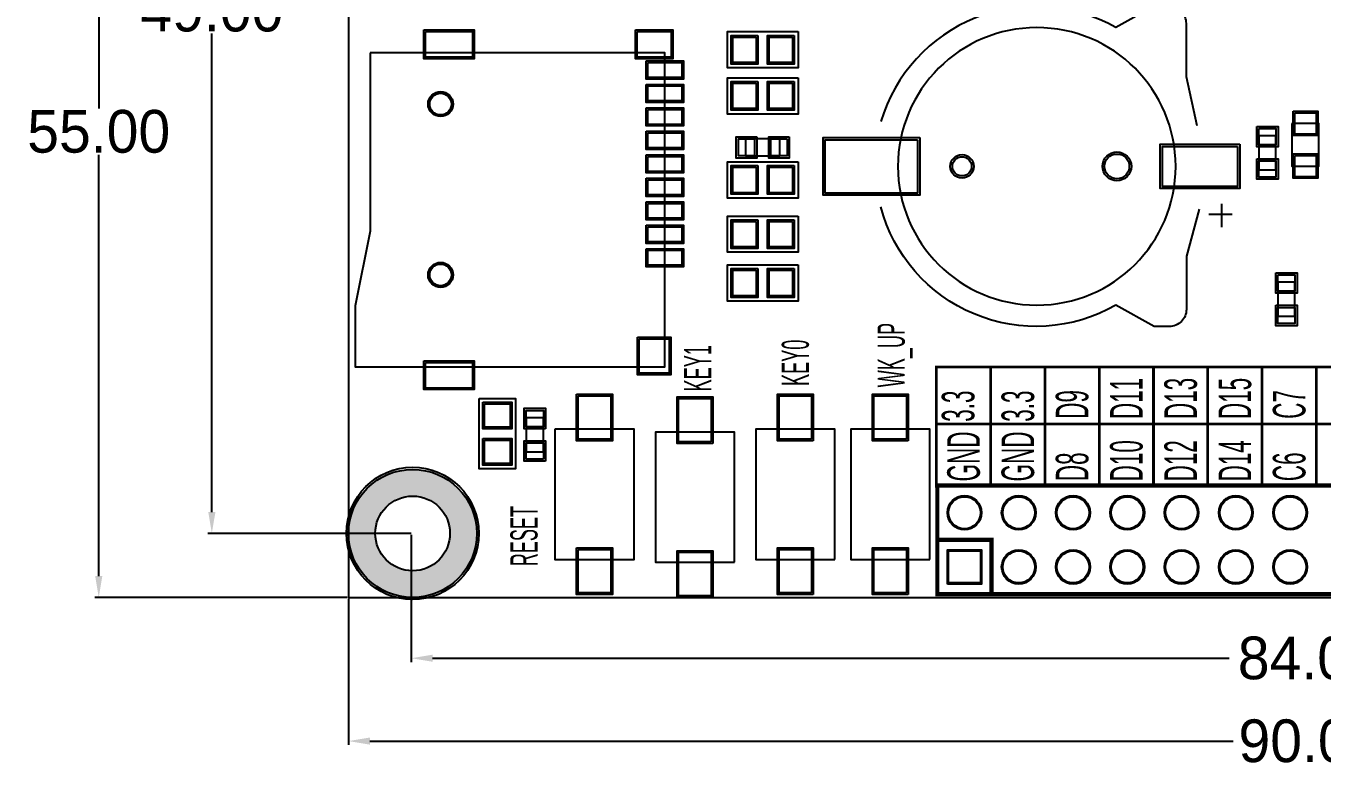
# Model space of a CAD drawing. Extents: x -50 to 55, y -63 to 0.
# Drawn here: x -50.1 to 10.6, y -63 to -28.2 of the extents above; entities that cross this region are included whole.
import ezdxf

# ---------------------------------------------------------------- set-up
doc = ezdxf.new("R2010")
doc.units = 0
doc.header["$MEASUREMENT"] = 0
doc.layers.get('0').update_dxf_attribs({"linetype": 'CONTINUOUS'})
doc.layers.get('Defpoints').update_dxf_attribs({"linetype": 'CONTINUOUS'})
for name, color, linetype in [('BG_OUTLINE', 254, 'CONTINUOUS'), ('BG_SILKSCREEN_TOP', 7, 'CONTINUOUS'), ('PG_ASSEMBLY_TOP', 111, 'CONTINUOUS'), ('PIN_BOTTOM', 150, 'CONTINUOUS'), ('PIN_PASTEMASK_TOP', 85, 'CONTINUOUS'), ('PIN_SOLDERMASK_BOTTOM', 85, 'CONTINUOUS'), ('PIN_SOLDERMASK_TOP', 85, 'CONTINUOUS'), ('PIN_TOP', 1, 'CONTINUOUS')]:
    doc.layers.add(name, color=color, linetype=linetype)
doc.dimstyles.get("Standard").update_dxf_attribs({"dimtxt": 2, "dimasz": 1, "dimexe": 0.18, "dimexo": 0.0625, "dimgap": 0.09, "dimtad": 0, "dimtih": 1, "dimtoh": 1, "dimzin": 0, "dimdsep": 46, "dimtxsty": 'Standard', "dimcen": 0.09, "dimadec": 0, "dimazin": 0, "dimtfac": 1, "dimtofl": 0, "dimtmove": 0, "dimatfit": 3, "dimfxl": 1, "dimtolj": 1, "dimtzin": 0, "dimarcsym": 0})

# ---------------------------------------------------------------- blocks, each defined once
blk = doc.blocks.new('*D15')
at = {"color": 0, "linetype": 'Continuous', "lineweight": -2, "transparency": 16777216}
for p, q in [((-35.063, 0), (-46.871, 0)), ((-46.691, -1), (-46.691, -32.088)), ((-46.691, -54), (-46.691, -34.268)), ((-35.063, -55), (-46.871, -55))]:
    blk.add_line(p, q, dxfattribs=at)
at = {"color": 0, "linetype": 'Continuous', "transparency": 16777216}
for points in [[(-46.857, -1), (-46.524, -1), (-46.691, 0)], [(-46.857, -54), (-46.524, -54), (-46.691, -55)]]:
    blk.add_solid(points, dxfattribs=at)
at = {"layer": 'Defpoints', "color": 0, "linetype": 'Continuous', "transparency": 16777216}
for p in [(-35, 0), (-46.691, -55), (-35, -55)]:
    blk.add_point(p, dxfattribs=at)
at = {"color": 0, "linetype": 'Continuous', "transparency": 16777216, "insert": (-46.691, -33.178), "char_height": 2, "attachment_point": 5}
blk.add_mtext('\\A1;55.00', dxfattribs=at)
blk = doc.blocks.new('*D16')
at = {"color": 0, "linetype": 'Continuous', "lineweight": -2, "transparency": 16777216}
for p, q in [((-32.063, -3), (-41.577, -3)), ((-41.397, -4), (-41.397, -26.41)), ((-41.397, -51), (-41.397, -28.59)), ((-32.063, -52), (-41.577, -52))]:
    blk.add_line(p, q, dxfattribs=at)
at = {"color": 0, "linetype": 'Continuous', "transparency": 16777216}
for points in [[(-41.563, -4), (-41.23, -4), (-41.397, -3)], [(-41.563, -51), (-41.23, -51), (-41.397, -52)]]:
    blk.add_solid(points, dxfattribs=at)
at = {"layer": 'Defpoints', "color": 0, "linetype": 'Continuous', "transparency": 16777216}
for p in [(-32, -3), (-41.397, -52), (-32, -52)]:
    blk.add_point(p, dxfattribs=at)
at = {"color": 0, "linetype": 'Continuous', "transparency": 16777216, "insert": (-41.397, -27.5), "char_height": 2, "attachment_point": 5}
blk.add_mtext('\\A1;49.00', dxfattribs=at)
blk = doc.blocks.new('*D17')
at = {"color": 0, "linetype": 'Continuous', "lineweight": -2, "transparency": 16777216}
for p, q in [((-32.063, -52.062), (-32.063, -58.025)), ((52, -52.062), (52, -58.025)), ((-31.063, -57.845), (6.212, -57.845)), ((51, -57.845), (13.725, -57.845))]:
    blk.add_line(p, q, dxfattribs=at)
at = {"color": 0, "linetype": 'Continuous', "transparency": 16777216}
for points in [[(-31.063, -57.679), (-31.063, -58.012), (-32.063, -57.845)], [(51, -57.679), (51, -58.012), (52, -57.845)]]:
    blk.add_solid(points, dxfattribs=at)
at = {"layer": 'Defpoints', "color": 0, "linetype": 'Continuous', "transparency": 16777216}
for p in [(-32.063, -52), (52, -52), (52, -57.845)]:
    blk.add_point(p, dxfattribs=at)
at = {"color": 0, "linetype": 'Continuous', "transparency": 16777216, "insert": (9.969, -57.845), "char_height": 2, "attachment_point": 5}
blk.add_mtext('\\A1;84.00', dxfattribs=at)
blk = doc.blocks.new('*D18')
at = {"color": 0, "linetype": 'Continuous', "lineweight": -2, "transparency": 16777216}
for p, q in [((-35, -55.062), (-35, -61.907)), ((55, -55.062), (55, -61.907)), ((-34, -61.727), (6.41, -61.727)), ((54, -61.727), (13.59, -61.727))]:
    blk.add_line(p, q, dxfattribs=at)
at = {"color": 0, "linetype": 'Continuous', "transparency": 16777216}
for points in [[(-34, -61.56), (-34, -61.893), (-35, -61.727)], [(54, -61.56), (54, -61.893), (55, -61.727)]]:
    blk.add_solid(points, dxfattribs=at)
at = {"layer": 'Defpoints', "color": 0, "linetype": 'Continuous', "transparency": 16777216}
for p in [(-35, -55), (55, -55), (55, -61.727)]:
    blk.add_point(p, dxfattribs=at)
at = {"color": 0, "linetype": 'Continuous', "transparency": 16777216, "insert": (10, -61.727), "char_height": 2, "attachment_point": 5}
blk.add_mtext('\\A1;90.00', dxfattribs=at)

msp = doc.modelspace()

# ---------------------------------------------------------------- hatches: boundary and pattern name
at = {"linetype": 'Continuous'}
h = msp.add_hatch(color=0, dxfattribs=at)
h.dxf.hatch_style = 1
h.paths.add_polyline_path([(-35.000006, -51.999998, 1), (-29.000018, -51.999998, 1)])
h.paths.add_polyline_path([(-30.251015, -51.999998, -1), (-33.749009, -51.999998, -1)], flags=16)
h.paths.add_polyline_path([(49.000004, -51.999998, 1), (54.999992, -51.999998, 1)])
h.paths.add_polyline_path([(53.748995, -51.999998, -1), (50.251001, -51.999998, -1)], flags=16)
h.paths.add_polyline_path([(49.000004, -2.999994, 1), (54.999992, -2.999994, 1)])
h.paths.add_polyline_path([(53.748995, -2.999994, -1), (50.251001, -2.999994, -1)], flags=16)
h.paths.add_polyline_path([(-29.000018, -2.999994, 1), (-35.000006, -2.999994, 1)])
h.paths.add_polyline_path([(-33.749009, -2.999994, -1), (-30.251015, -2.999994, -1)], flags=16)

# ---------------------------------------------------------------- linework, layer by layer
at = {"layer": 'BG_OUTLINE', "color": 5}
msp.add_lwpolyline([(54.999992, -54.999992), (54.999992, 0), (-35.000006, 0), (-35.000006, -54.999992), (54.999992, -54.999992)], dxfattribs=at)
at = {"layer": 'BG_SILKSCREEN_TOP'}
for points in [[(-7.484008, -49.792992, 0.127, 0.127, 0), (-7.484008, -44.204992, 0.127, 0.127, 0), (48.395992, -44.204992, 0.127, 0.127, 0), (48.395992, -49.792992, 0.127, 0.127, 0), (-7.484008, -49.792992, 0.127, 0.127, 0), (-7.484008, -46.871992, 0.127, 0.127, 0), (48.395992, -46.871992, 0.127, 0.127, 0), (48.395992, -47.633992, 0.127, 0.127, 0)], [(-4.944008, -49.792992, 0.127, 0.127, 0), (-4.944008, -44.204992, 0.127, 0.127, 0), (-2.404008, -44.204992, 0.127, 0.127, 0), (-2.404008, -49.792992, 0.127, 0.127, 0), (0.135992, -49.792992, 0.127, 0.127, 0), (0.135992, -44.204992, 0.127, 0.127, 0), (2.675992, -44.204992, 0.127, 0.127, 0), (2.675992, -49.792992, 0.127, 0.127, 0), (5.215992, -49.792992, 0.127, 0.127, 0), (5.215992, -44.204992, 0.127, 0.127, 0), (7.755992, -44.204992, 0.127, 0.127, 0), (7.755992, -49.792992, 0.127, 0.127, 0), (10.295992, -49.792992, 0.127, 0.127, 0), (10.295992, -44.204992, 0.127, 0.127, 0), (12.835992, -44.204992, 0.127, 0.127, 0)]]:
    msp.add_lwpolyline(points, format="xyseb", dxfattribs=at)
at = {"layer": 'PG_ASSEMBLY_TOP'}
for points, format in [([(4.715104, -32.907097), (4.215003, -30.607102), (4.215003, -28.10698, 0.414257), (3.414903, -27.30688), (2.715083, -27.30688), (0.914985, -28.306903, 0.483309), (-10.085019, -32.706895)], "xyb"), ([(-2.785008, -28.306903, 1), (-2.785008, -41.307081, 1), (-2.785008, -28.306903)], "xyb"), ([(4.814901, -36.806988), (4.215003, -39.006882), (4.215003, -41.507004, -0.414257), (3.414903, -42.307104), (2.715083, -42.307104), (0.914985, -41.307081, -0.493026), (-10.085019, -36.706887)], "xyb"), ([(-7.440015, -54.839997, 0.2, 0.2, 0), (48.439985, -54.839997, 0.2, 0.2, 0), (48.439985, -49.759997, 0.2, 0.2, 0), (-7.440015, -49.759997, 0.2, 0.2, 0), (-7.440015, -54.839997, 0.2, 0.2, 0)], "xyseb"), ([(-4.900015, -54.839997, 0.2, 0.2, 0), (-4.900015, -52.299997, 0.2, 0.2, 0), (-7.440015, -52.299997, 0.2, 0.2, 0)], "xyseb")]:
    msp.add_lwpolyline(points, format=format, dxfattribs=at)
for points in [[(-13.961999, -28.496083), (-13.961999, -30.195901), (-17.262017, -30.195901), (-17.262017, -28.496083)], [(-13.961999, -30.655083), (-13.961999, -32.354901), (-17.262017, -32.354901), (-17.262017, -30.655083)], [(-13.961999, -34.592083), (-13.961999, -36.291901), (-17.262017, -36.291901), (-17.262017, -34.592083)], [(-13.961999, -37.132083), (-13.961999, -38.831901), (-17.262017, -38.831901), (-17.262017, -37.132083)], [(-13.961999, -39.418083), (-13.961999, -41.117901), (-17.262017, -41.117901), (-17.262017, -39.418083)], [(-28.882517, -45.679183), (-27.182699, -45.679183), (-27.182699, -48.979201), (-28.882517, -48.979201)]]:
    msp.add_lwpolyline(points, close=True, dxfattribs=at)
for points in [[(-33.992007, -29.488994), (-33.992007, -37.83899), (-34.692005, -41.339085), (-34.692005, -44.18899), (-20.191907, -44.18899), (-20.191907, -29.488994), (-33.992007, -29.488994)], [(9.158097, -32.790994), (9.158097, -34.79099), (10.417887, -34.79099), (10.417887, -32.790994), (9.158097, -32.790994)], [(-16.412006, -34.317991), (-14.81201, -34.317991), (-14.81201, -33.517993), (-16.412006, -33.517993), (-16.412006, -34.317991)], [(8.409991, -34.97199), (8.409991, -33.371994), (7.609993, -33.371994), (7.609993, -34.97199), (8.409991, -34.97199)], [(5.864987, -36.557103), (5.864987, -37.656897)], [(6.365088, -37.056899), (5.264989, -37.056899)], [(9.299017, -41.82999), (9.299017, -40.229994), (8.499018, -40.229994), (8.499018, -41.82999), (9.299017, -41.82999)], [(-26.680007, -46.579994), (-26.680007, -48.17999), (-25.880009, -48.17999), (-25.880009, -46.579994), (-26.680007, -46.579994)], [(-25.335915, -47.123884), (-25.335915, -53.2241), (-21.636101, -53.2241), (-21.636101, -47.123884), (-25.335915, -47.123884)], [(-16.937101, -53.351049), (-16.937101, -47.250935), (-20.636915, -47.250935), (-20.636915, -53.351049), (-16.937101, -53.351049)], [(-12.238101, -53.2241), (-12.238101, -47.123884), (-15.937915, -47.123884), (-15.937915, -53.2241), (-12.238101, -53.2241)], [(-7.793101, -53.2241), (-7.793101, -47.123884), (-11.492915, -47.123884), (-11.492915, -53.2241), (-7.793101, -53.2241)]]:
    msp.add_lwpolyline(points, dxfattribs=at)
at = {"layer": 'PIN_BOTTOM'}
msp.add_lwpolyline([(-6.920065, -54.320047), (-6.920065, -52.819948), (-5.419966, -52.819948), (-5.419966, -54.320047)], close=True, dxfattribs=at)
for centre, radius in [((-30.692013, -31.888989), 0.508), ((-6.285103, -34.806992), 0.449948), ((0.965099, -34.806992), 0.579996), ((-30.692013, -39.888999), 0.508), ((-32.000012, -51.999998), 1.748997), ((-6.170015, -51.029997), 0.750049), ((-3.630015, -51.029997), 0.750049), ((-1.090015, -51.029997), 0.750049), ((1.449985, -51.029997), 0.750049), ((3.989985, -51.029997), 0.750049), ((6.529985, -51.029997), 0.750049), ((9.069985, -51.029997), 0.750049), ((-3.630015, -53.569997), 0.750049), ((-1.090015, -53.569997), 0.750049), ((1.449985, -53.569997), 0.750049), ((3.989985, -53.569997), 0.750049), ((6.529985, -53.569997), 0.750049), ((9.069985, -53.569997), 0.750049)]:
    msp.add_circle(centre, radius, dxfattribs=at)
at = {"layer": 'PIN_PASTEMASK_TOP'}
for points in [[(-31.391961, -28.489047), (-29.192067, -28.489047), (-29.192067, -29.688943), (-31.391961, -29.688943)], [(-21.491956, -28.489047), (-19.89206, -28.489047), (-19.89206, -29.688943), (-21.491956, -29.688943)], [(-15.915817, -28.749092), (-15.915817, -29.942892), (-17.008017, -29.942892), (-17.008017, -28.749092)], [(-14.215999, -28.749092), (-14.215999, -29.942892), (-15.308199, -29.942892), (-15.308199, -28.749092)], [(-20.991855, -29.939095), (-19.39196, -29.939095), (-19.39196, -30.639093), (-20.991855, -30.639093)], [(-15.915817, -30.908092), (-15.915817, -32.101892), (-17.008017, -32.101892), (-17.008017, -30.908092)], [(-14.215999, -30.908092), (-14.215999, -32.101892), (-15.308199, -32.101892), (-15.308199, -30.908092)], [(-20.991855, -31.038889), (-19.39196, -31.038889), (-19.39196, -31.738888), (-20.991855, -31.738888)], [(-20.991855, -32.138989), (-19.39196, -32.138989), (-19.39196, -32.838987), (-20.991855, -32.838987)], [(9.287993, -32.290995), (10.287991, -32.290995), (10.287991, -33.290993), (9.287993, -33.290993)], [(-20.991855, -33.239088), (-19.39196, -33.239088), (-19.39196, -33.939087), (-20.991855, -33.939087)], [(7.609942, -33.032002), (8.410042, -33.032002), (8.410042, -33.791995), (7.609942, -33.791995)], [(-15.992005, -33.517942), (-15.992005, -34.318042), (-16.751998, -34.318042), (-16.751998, -33.517942)], [(-14.472018, -33.517942), (-14.472018, -34.318042), (-15.232011, -34.318042), (-15.232011, -33.517942)], [(-8.364893, -33.556944), (-8.364893, -36.05704), (-12.684899, -36.05704), (-12.684899, -33.556944)], [(6.615037, -33.872043), (6.615037, -35.741941), (3.09513, -35.741941), (3.09513, -33.872043)], [(-20.991855, -34.338883), (-19.39196, -34.338883), (-19.39196, -35.038881), (-20.991855, -35.038881)], [(7.609942, -34.551989), (8.410042, -34.551989), (8.410042, -35.311982), (7.609942, -35.311982)], [(9.287993, -34.290991), (10.287991, -34.290991), (10.287991, -35.290989), (9.287993, -35.290989)], [(-15.915817, -34.845092), (-15.915817, -36.038892), (-17.008017, -36.038892), (-17.008017, -34.845092)], [(-14.215999, -34.845092), (-14.215999, -36.038892), (-15.308199, -36.038892), (-15.308199, -34.845092)], [(-20.991855, -35.438982), (-19.39196, -35.438982), (-19.39196, -36.138981), (-20.991855, -36.138981)], [(-20.991855, -36.539005), (-19.39196, -36.539005), (-19.39196, -37.239004), (-20.991855, -37.239004)], [(-15.915817, -37.385092), (-15.915817, -38.578892), (-17.008017, -38.578892), (-17.008017, -37.385092)], [(-14.215999, -37.385092), (-14.215999, -38.578892), (-15.308199, -38.578892), (-15.308199, -37.385092)], [(-20.991855, -37.639105), (-19.39196, -37.639105), (-19.39196, -38.339103), (-20.991855, -38.339103)], [(-20.991855, -38.738899), (-19.39196, -38.738899), (-19.39196, -39.438898), (-20.991855, -39.438898)], [(-15.915817, -39.671092), (-15.915817, -40.864892), (-17.008017, -40.864892), (-17.008017, -39.671092)], [(-14.215999, -39.671092), (-14.215999, -40.864892), (-15.308199, -40.864892), (-15.308199, -39.671092)], [(8.498967, -39.890002), (9.299067, -39.890002), (9.299067, -40.649995), (8.498967, -40.649995)], [(8.498967, -41.409989), (9.299067, -41.409989), (9.299067, -42.169982), (8.498967, -42.169982)], [(-21.390508, -42.888993), (-19.993508, -42.888993), (-19.993508, -44.489193), (-21.390508, -44.489193)], [(-31.391961, -43.989041), (-29.192067, -43.989041), (-29.192067, -45.188937), (-31.391961, -45.188937)], [(-28.629508, -45.933183), (-27.435708, -45.933183), (-27.435708, -47.025383), (-28.629508, -47.025383)], [(-24.248008, -45.557999), (-22.724008, -45.557999), (-22.724008, -47.589999), (-24.248008, -47.589999)], [(-18.025008, -47.717253), (-19.549008, -47.717253), (-19.549008, -45.685253), (-18.025008, -45.685253)], [(-13.326008, -47.590202), (-14.850008, -47.590202), (-14.850008, -45.558202), (-13.326008, -45.558202)], [(-8.881008, -47.590202), (-10.405008, -47.590202), (-10.405008, -45.558202), (-8.881008, -45.558202)], [(-25.879958, -47.000008), (-26.680058, -47.000008), (-26.680058, -46.240015), (-25.879958, -46.240015)], [(-28.629508, -47.633001), (-27.435708, -47.633001), (-27.435708, -48.725201), (-28.629508, -48.725201)], [(-25.879958, -48.519995), (-26.680058, -48.519995), (-26.680058, -47.760001), (-25.879958, -47.760001)], [(-24.248008, -52.757782), (-22.724008, -52.757782), (-22.724008, -54.789782), (-24.248008, -54.789782)], [(-13.326008, -54.789985), (-14.850008, -54.789985), (-14.850008, -52.757985), (-13.326008, -52.757985)], [(-8.881008, -54.789985), (-10.405008, -54.789985), (-10.405008, -52.757985), (-8.881008, -52.757985)], [(-18.025008, -54.917036), (-19.549008, -54.917036), (-19.549008, -52.885036), (-18.025008, -52.885036)]]:
    msp.add_lwpolyline(points, close=True, dxfattribs=at)
at = {"layer": 'PIN_SOLDERMASK_BOTTOM'}
msp.add_lwpolyline([(-6.969963, -54.369945), (-6.969963, -52.77005), (-5.370068, -52.77005), (-5.370068, -54.369945)], close=True, dxfattribs=at)
for centre, radius in [((-30.692013, -31.888989), 0.5842), ((-6.285103, -34.806992), 0.55005), ((0.965099, -34.806992), 0.675005), ((-30.692013, -39.888999), 0.5842), ((-32.000012, -51.999998), 3.099994), ((-6.170015, -51.029997), 0.799948), ((-3.630015, -51.029997), 0.799948), ((-1.090015, -51.029997), 0.799948), ((1.449985, -51.029997), 0.799948), ((3.989985, -51.029997), 0.799948), ((6.529985, -51.029997), 0.799948), ((9.069985, -51.029997), 0.799948), ((-3.630015, -53.569997), 0.799948), ((-1.090015, -53.569997), 0.799948), ((1.449985, -53.569997), 0.799948), ((3.989985, -53.569997), 0.799948), ((6.529985, -53.569997), 0.799948), ((9.069985, -53.569997), 0.799948)]:
    msp.add_circle(centre, radius, dxfattribs=at)
at = {"layer": 'PIN_SOLDERMASK_TOP'}
for points in [[(-31.467018, -28.41399), (-29.11701, -28.41399), (-29.11701, -29.764), (-31.467018, -29.764)], [(-21.567063, -28.41399), (-19.816953, -28.41399), (-19.816953, -29.764), (-21.567063, -29.764)], [(-15.839617, -28.672892), (-15.839617, -30.019092), (-17.084217, -30.019092), (-17.084217, -28.672892)], [(-14.139799, -28.672892), (-14.139799, -30.019092), (-15.384399, -30.019092), (-15.384399, -28.672892)], [(-21.066963, -29.864139), (-19.316852, -29.864139), (-19.316852, -30.714049), (-21.066963, -30.714049)], [(-15.839617, -30.831892), (-15.839617, -32.178092), (-17.084217, -32.178092), (-17.084217, -30.831892)], [(-14.139799, -30.831892), (-14.139799, -32.178092), (-15.384399, -32.178092), (-15.384399, -30.831892)], [(-21.066963, -30.963934), (-19.316852, -30.963934), (-19.316852, -31.813843), (-21.066963, -31.813843)], [(-21.066963, -32.064033), (-19.316852, -32.064033), (-19.316852, -32.913943), (-21.066963, -32.913943)], [(9.212936, -32.215938), (10.363048, -32.215938), (10.363048, -33.36605), (9.212936, -33.36605)], [(-21.066963, -33.164133), (-19.316852, -33.164133), (-19.316852, -34.014042), (-21.066963, -34.014042)], [(7.509993, -32.931951), (8.509991, -32.931951), (8.509991, -33.892046), (7.509993, -33.892046)], [(-15.891954, -33.417993), (-15.891954, -34.417991), (-16.852049, -34.417991), (-16.852049, -33.417993)], [(-14.371967, -33.417993), (-14.371967, -34.417991), (-15.332062, -34.417991), (-15.332062, -33.417993)], [(-8.264944, -33.456995), (-8.264944, -36.156989), (-12.784848, -36.156989), (-12.784848, -33.456995)], [(6.715138, -33.771942), (6.715138, -35.842042), (2.995029, -35.842042), (2.995029, -33.771942)], [(-21.066963, -34.263927), (-19.316852, -34.263927), (-19.316852, -35.113837), (-21.066963, -35.113837)], [(7.509993, -34.451938), (8.509991, -34.451938), (8.509991, -35.412033), (7.509993, -35.412033)], [(9.212936, -34.215934), (10.363048, -34.215934), (10.363048, -35.366046), (9.212936, -35.366046)], [(-15.839617, -34.768892), (-15.839617, -36.115092), (-17.084217, -36.115092), (-17.084217, -34.768892)], [(-14.139799, -34.768892), (-14.139799, -36.115092), (-15.384399, -36.115092), (-15.384399, -34.768892)], [(-21.066963, -35.364027), (-19.316852, -35.364027), (-19.316852, -36.213936), (-21.066963, -36.213936)], [(-21.066963, -36.46405), (-19.316852, -36.46405), (-19.316852, -37.313959), (-21.066963, -37.313959)], [(-21.066963, -37.564149), (-19.316852, -37.564149), (-19.316852, -38.414059), (-21.066963, -38.414059)], [(-15.839617, -37.308892), (-15.839617, -38.655092), (-17.084217, -38.655092), (-17.084217, -37.308892)], [(-14.139799, -37.308892), (-14.139799, -38.655092), (-15.384399, -38.655092), (-15.384399, -37.308892)], [(-21.066963, -38.663944), (-19.316852, -38.663944), (-19.316852, -39.513853), (-21.066963, -39.513853)], [(-15.839617, -39.594892), (-15.839617, -40.941092), (-17.084217, -40.941092), (-17.084217, -39.594892)], [(-14.139799, -39.594892), (-14.139799, -40.941092), (-15.384399, -40.941092), (-15.384399, -39.594892)], [(8.399018, -39.789951), (9.399016, -39.789951), (9.399016, -40.750046), (8.399018, -40.750046)], [(8.399018, -41.309938), (9.399016, -41.309938), (9.399016, -42.270033), (8.399018, -42.270033)], [(-21.466708, -42.812793), (-19.917308, -42.812793), (-19.917308, -44.565393), (-21.466708, -44.565393)], [(-31.467018, -43.913984), (-29.11701, -43.913984), (-29.11701, -45.263994), (-31.467018, -45.263994)], [(-24.324208, -45.481799), (-22.647808, -45.481799), (-22.647808, -47.666199), (-24.324208, -47.666199)], [(-13.249808, -47.666402), (-14.926208, -47.666402), (-14.926208, -45.482002), (-13.249808, -45.482002)], [(-8.804808, -47.666402), (-10.481208, -47.666402), (-10.481208, -45.482002), (-8.804808, -45.482002)], [(-28.705708, -45.856983), (-27.359508, -45.856983), (-27.359508, -47.101583), (-28.705708, -47.101583)], [(-17.948808, -47.793453), (-19.625208, -47.793453), (-19.625208, -45.609053), (-17.948808, -45.609053)], [(-25.780009, -47.100059), (-26.780007, -47.100059), (-26.780007, -46.139964), (-25.780009, -46.139964)], [(-28.705708, -47.556801), (-27.359508, -47.556801), (-27.359508, -48.801401), (-28.705708, -48.801401)], [(-25.780009, -48.620045), (-26.780007, -48.620045), (-26.780007, -47.659951), (-25.780009, -47.659951)], [(-24.324208, -52.681582), (-22.647808, -52.681582), (-22.647808, -54.865982), (-24.324208, -54.865982)], [(-13.249808, -54.866185), (-14.926208, -54.866185), (-14.926208, -52.681785), (-13.249808, -52.681785)], [(-8.804808, -54.866185), (-10.481208, -54.866185), (-10.481208, -52.681785), (-8.804808, -52.681785)], [(-6.969963, -54.369945), (-6.969963, -52.77005), (-5.370068, -52.77005), (-5.370068, -54.369945)], [(-17.948808, -54.993236), (-19.625208, -54.993236), (-19.625208, -52.808836), (-17.948808, -52.808836)]]:
    msp.add_lwpolyline(points, close=True, dxfattribs=at)
for centre, radius in [((-30.692013, -31.888989), 0.5842), ((-6.285103, -34.806992), 0.55005), ((0.965099, -34.806992), 0.675005), ((-30.692013, -39.888999), 0.5842), ((-32.000012, -51.999998), 3.099994), ((-6.170015, -51.029997), 0.799948), ((-3.630015, -51.029997), 0.799948), ((-1.090015, -51.029997), 0.799948), ((1.449985, -51.029997), 0.799948), ((3.989985, -51.029997), 0.799948), ((6.529985, -51.029997), 0.799948), ((9.069985, -51.029997), 0.799948), ((-3.630015, -53.569997), 0.799948), ((-1.090015, -53.569997), 0.799948), ((1.449985, -53.569997), 0.799948), ((3.989985, -53.569997), 0.799948), ((6.529985, -53.569997), 0.799948), ((9.069985, -53.569997), 0.799948)]:
    msp.add_circle(centre, radius, dxfattribs=at)
at = {"layer": 'PIN_TOP'}
for points in [[(-31.391961, -28.489047), (-29.192067, -28.489047), (-29.192067, -29.688943), (-31.391961, -29.688943)], [(-21.491956, -28.489047), (-19.89206, -28.489047), (-19.89206, -29.688943), (-21.491956, -29.688943)], [(-15.915817, -28.749092), (-15.915817, -29.942892), (-17.008017, -29.942892), (-17.008017, -28.749092)], [(-14.215999, -28.749092), (-14.215999, -29.942892), (-15.308199, -29.942892), (-15.308199, -28.749092)], [(-20.991855, -29.939095), (-19.39196, -29.939095), (-19.39196, -30.639093), (-20.991855, -30.639093)], [(-15.915817, -30.908092), (-15.915817, -32.101892), (-17.008017, -32.101892), (-17.008017, -30.908092)], [(-14.215999, -30.908092), (-14.215999, -32.101892), (-15.308199, -32.101892), (-15.308199, -30.908092)], [(-20.991855, -31.038889), (-19.39196, -31.038889), (-19.39196, -31.738888), (-20.991855, -31.738888)], [(-20.991855, -32.138989), (-19.39196, -32.138989), (-19.39196, -32.838987), (-20.991855, -32.838987)], [(9.287993, -32.290995), (10.287991, -32.290995), (10.287991, -33.290993), (9.287993, -33.290993)], [(-20.991855, -33.239088), (-19.39196, -33.239088), (-19.39196, -33.939087), (-20.991855, -33.939087)], [(7.609942, -33.032002), (8.410042, -33.032002), (8.410042, -33.791995), (7.609942, -33.791995)], [(-15.992005, -33.517942), (-15.992005, -34.318042), (-16.751998, -34.318042), (-16.751998, -33.517942)], [(-14.472018, -33.517942), (-14.472018, -34.318042), (-15.232011, -34.318042), (-15.232011, -33.517942)], [(-8.364893, -33.556944), (-8.364893, -36.05704), (-12.684899, -36.05704), (-12.684899, -33.556944)], [(6.615037, -33.872043), (6.615037, -35.741941), (3.09513, -35.741941), (3.09513, -33.872043)], [(-20.991855, -34.338883), (-19.39196, -34.338883), (-19.39196, -35.038881), (-20.991855, -35.038881)], [(7.609942, -34.551989), (8.410042, -34.551989), (8.410042, -35.311982), (7.609942, -35.311982)], [(9.287993, -34.290991), (10.287991, -34.290991), (10.287991, -35.290989), (9.287993, -35.290989)], [(-15.915817, -34.845092), (-15.915817, -36.038892), (-17.008017, -36.038892), (-17.008017, -34.845092)], [(-14.215999, -34.845092), (-14.215999, -36.038892), (-15.308199, -36.038892), (-15.308199, -34.845092)], [(-20.991855, -35.438982), (-19.39196, -35.438982), (-19.39196, -36.138981), (-20.991855, -36.138981)], [(-20.991855, -36.539005), (-19.39196, -36.539005), (-19.39196, -37.239004), (-20.991855, -37.239004)], [(-15.915817, -37.385092), (-15.915817, -38.578892), (-17.008017, -38.578892), (-17.008017, -37.385092)], [(-14.215999, -37.385092), (-14.215999, -38.578892), (-15.308199, -38.578892), (-15.308199, -37.385092)], [(-20.991855, -37.639105), (-19.39196, -37.639105), (-19.39196, -38.339103), (-20.991855, -38.339103)], [(-20.991855, -38.738899), (-19.39196, -38.738899), (-19.39196, -39.438898), (-20.991855, -39.438898)], [(-15.915817, -39.671092), (-15.915817, -40.864892), (-17.008017, -40.864892), (-17.008017, -39.671092)], [(-14.215999, -39.671092), (-14.215999, -40.864892), (-15.308199, -40.864892), (-15.308199, -39.671092)], [(8.498967, -39.890002), (9.299067, -39.890002), (9.299067, -40.649995), (8.498967, -40.649995)], [(8.498967, -41.409989), (9.299067, -41.409989), (9.299067, -42.169982), (8.498967, -42.169982)], [(-21.390508, -42.888993), (-19.993508, -42.888993), (-19.993508, -44.489193), (-21.390508, -44.489193)], [(-31.391961, -43.989041), (-29.192067, -43.989041), (-29.192067, -45.188937), (-31.391961, -45.188937)], [(-28.629508, -45.933183), (-27.435708, -45.933183), (-27.435708, -47.025383), (-28.629508, -47.025383)], [(-24.248008, -45.557999), (-22.724008, -45.557999), (-22.724008, -47.589999), (-24.248008, -47.589999)], [(-18.025008, -47.717253), (-19.549008, -47.717253), (-19.549008, -45.685253), (-18.025008, -45.685253)], [(-13.326008, -47.590202), (-14.850008, -47.590202), (-14.850008, -45.558202), (-13.326008, -45.558202)], [(-8.881008, -47.590202), (-10.405008, -47.590202), (-10.405008, -45.558202), (-8.881008, -45.558202)], [(-25.879958, -47.000008), (-26.680058, -47.000008), (-26.680058, -46.240015), (-25.879958, -46.240015)], [(-28.629508, -47.633001), (-27.435708, -47.633001), (-27.435708, -48.725201), (-28.629508, -48.725201)], [(-25.879958, -48.519995), (-26.680058, -48.519995), (-26.680058, -47.760001), (-25.879958, -47.760001)], [(-24.248008, -52.757782), (-22.724008, -52.757782), (-22.724008, -54.789782), (-24.248008, -54.789782)], [(-13.326008, -54.789985), (-14.850008, -54.789985), (-14.850008, -52.757985), (-13.326008, -52.757985)], [(-8.881008, -54.789985), (-10.405008, -54.789985), (-10.405008, -52.757985), (-8.881008, -52.757985)], [(-18.025008, -54.917036), (-19.549008, -54.917036), (-19.549008, -52.885036), (-18.025008, -52.885036)], [(-6.920065, -54.320047), (-6.920065, -52.819948), (-5.419966, -52.819948), (-5.419966, -54.320047)]]:
    msp.add_lwpolyline(points, close=True, dxfattribs=at)
for centre, radius in [((-30.692013, -31.888989), 0.508), ((-6.285103, -34.806992), 0.449948), ((0.965099, -34.806992), 0.579996), ((-30.692013, -39.888999), 0.508), ((-32.000012, -51.999998), 2.999994), ((-6.170015, -51.029997), 0.750049), ((-3.630015, -51.029997), 0.750049), ((-1.090015, -51.029997), 0.750049), ((1.449985, -51.029997), 0.750049), ((3.989985, -51.029997), 0.750049), ((6.529985, -51.029997), 0.750049), ((9.069985, -51.029997), 0.750049), ((-3.630015, -53.569997), 0.750049), ((-1.090015, -53.569997), 0.750049), ((1.449985, -53.569997), 0.750049), ((3.989985, -53.569997), 0.750049), ((6.529985, -53.569997), 0.750049), ((9.069985, -53.569997), 0.750049)]:
    msp.add_circle(centre, radius, dxfattribs=at)

# ---------------------------------------------------------------- texts
at = {"layer": 'BG_SILKSCREEN_TOP'}
for s, height, width, p in [('WK_UP', 1.27, 0.5, (-8.965666, -45.157492)), ('KEY0', 1.27, 0.5, (-13.453008, -45.093992)), ('KEY1', 1.27, 0.5, (-18.025008, -45.347992)), ('D11', 1.524, 0.516667, (2.167992, -46.643392)), ('D13', 1.524, 0.516667, (4.707992, -46.643392)), ('D15', 1.524, 0.516667, (7.247992, -46.643392)), ('3.3', 1.524, 0.516667, (-5.706008, -46.770392)), ('3.3', 1.524, 0.516667, (-2.912008, -46.770392)), ('D9', 1.524, 0.516667, (-0.372008, -46.630692)), ('C7', 1.524, 0.516667, (9.787992, -46.630692)), ('GND', 1.524, 0.516667, (-5.452008, -49.564392)), ('GND', 1.524, 0.516667, (-2.912008, -49.564392)), ('D10', 1.524, 0.516667, (2.167992, -49.564392)), ('D12', 1.524, 0.516667, (4.707992, -49.564392)), ('D14', 1.524, 0.516667, (7.247992, -49.564392)), ('D8', 1.524, 0.516667, (-0.372008, -49.551692)), ('C6', 1.524, 0.516667, (9.787992, -49.551692)), ('RESET', 1.27, 0.5, (-26.153008, -53.539492))]:
    msp.add_text(s, height=height, rotation=90, dxfattribs=dict(at, width=width)).set_placement(p)

# ---------------------------------------------------------------- dimensions: what is measured, and where the dimension line sits
at = {"linetype": 'Continuous'}
dim = msp.add_linear_dim(base=(-46.690714, -54.999992), p1=(-35.000006, 0), p2=(-35.000006, -54.999992), angle=90, dimstyle='Standard', dxfattribs=at)
dim.commit()
dim.dimension.update_dxf_attribs({"geometry": '*D15', "text_midpoint": (-46.690714, -33.177631), "dimtype": 160})
dim = msp.add_linear_dim(base=(-41.396501, -51.999998), p1=(-32.000012, -2.999994), p2=(-32.000012, -51.999998), angle=90, dimstyle='Standard', dxfattribs=at)
dim.commit()
dim.dimension.update_dxf_attribs({"geometry": '*D16', "text_midpoint": (-41.396501, -27.499996)})
dim = msp.add_linear_dim(base=(51.999998, -57.8452), p1=(-32.062512, -51.999998), p2=(51.999998, -51.999998), text='84.00', dimstyle='Standard', dxfattribs=at)
dim.commit()
dim.dimension.update_dxf_attribs({"geometry": '*D17', "text_midpoint": (9.968743, -57.8452)})
dim = msp.add_linear_dim(base=(54.999992, -61.72677), p1=(-35.000006, -54.999992), p2=(54.999992, -54.999992), dimstyle='Standard', dxfattribs=at)
dim.commit()
dim.dimension.update_dxf_attribs({"geometry": '*D18', "text_midpoint": (9.999993, -61.72677)})

doc.saveas('drawing.dxf')
